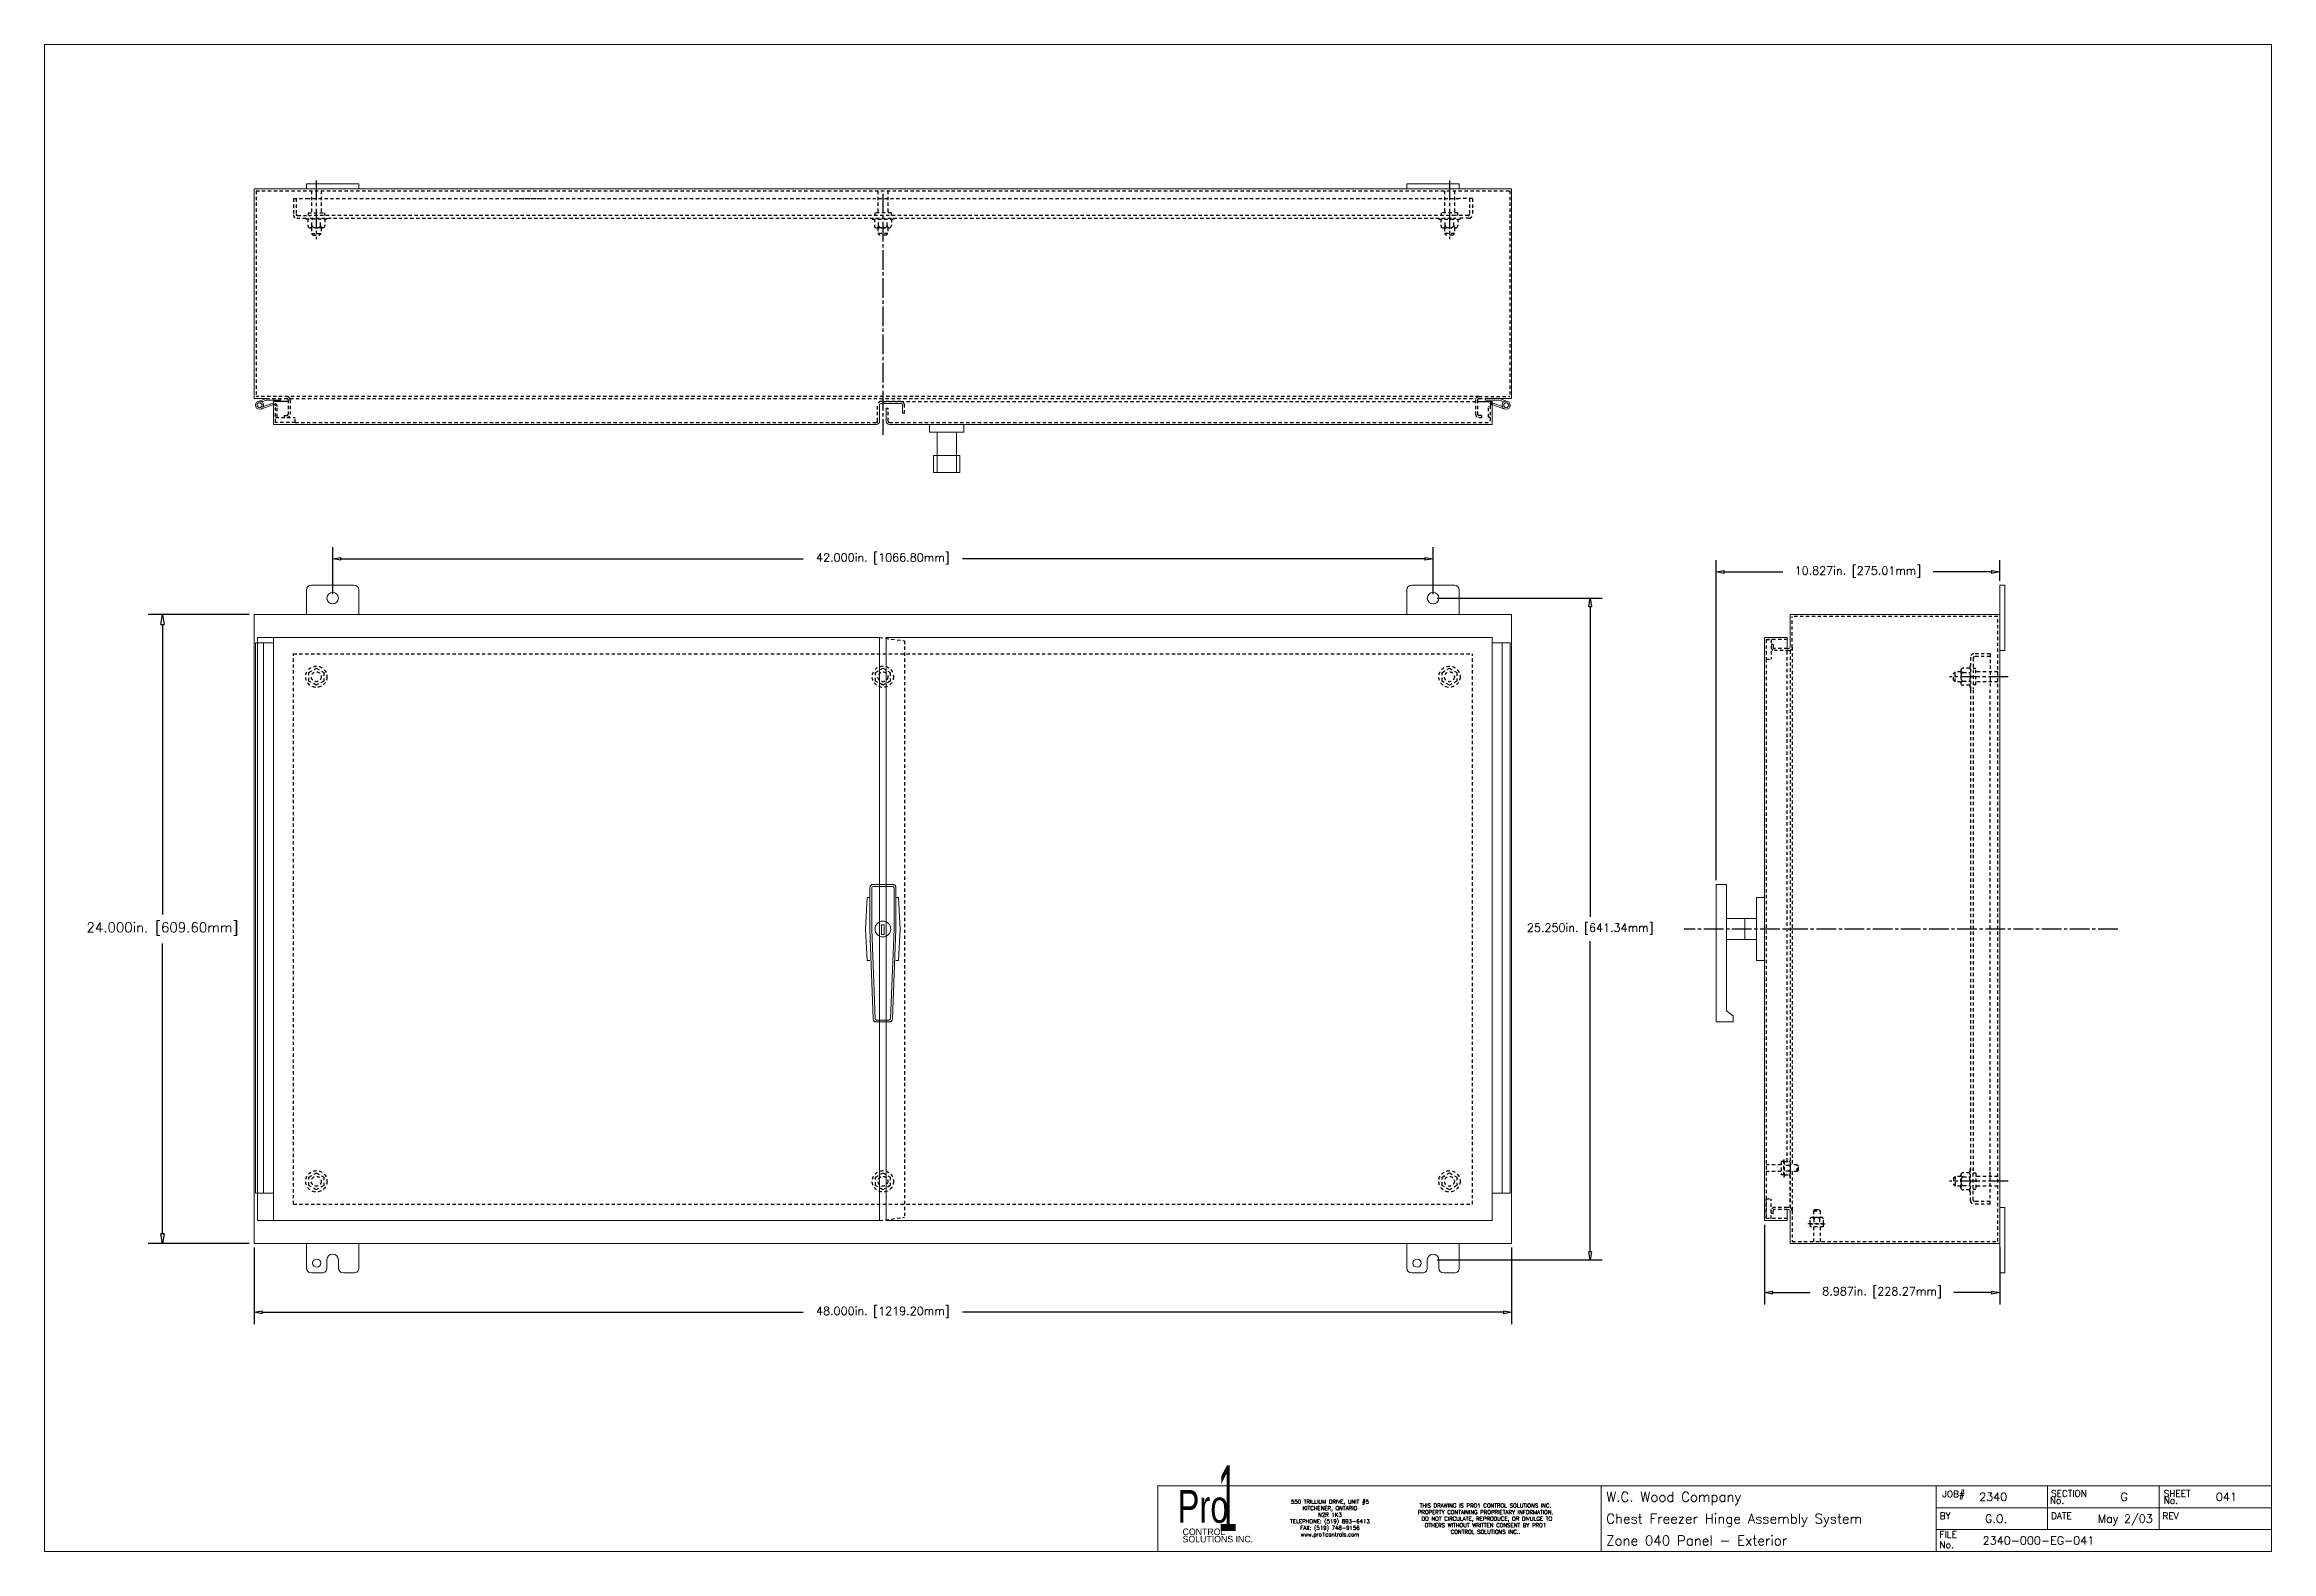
# Model space of a CAD drawing. Header units: inches. Extents: x 0 to 85, y 0 to 57.5.
import ezdxf
from ezdxf.enums import TextEntityAlignment as Align

# ---------------------------------------------------------------- set-up
doc = ezdxf.new("R2010")
doc.units = ezdxf.units.IN
doc.header["$MEASUREMENT"] = 0
for name, pattern in [('CADRA_CENTERLINE', [1, 0.75, -0.0625, 0.125, -0.0625]), ('CADRA_DASHED', [0.1875, 0.125, -0.0625]), ('CADRA_SOLID', [0])]:
    doc.linetypes.add(name, pattern=pattern)
doc.layers.get('0').update_dxf_attribs({"lineweight": 5})
doc.layers.get('Defpoints').update_dxf_attribs({"lineweight": 5})
for name, color, linetype in [('1', 1, 'Continuous'), ('19', 3, 'CADRA_SOLID'), ('2', 2, 'CADRA_SOLID'), ('50', 48, 'CADRA_SOLID')]:
    doc.layers.add(name, color=color, linetype=linetype)
for name, color, linetype, lineweight in [('BOARDER', 5, 'Continuous', 5), ('MISC', 2, 'Continuous', 5), ('PITEM', 20, 'Continuous', 5), ('PSYMS', 7, 'Continuous', 5), ('Title_Block_Info', 2, 'Continuous', 5)]:
    doc.layers.add(name, color=color, linetype=linetype, lineweight=lineweight)
doc.styles.add('SIVAN', font='sivan.TTF', dxfattribs={"height": 1})
doc.styles.add('STACCO', font='STAC222N.TTF', dxfattribs={"height": 1})
doc.styles.get("Standard").update_dxf_attribs({"font": 'romans.shx'})
doc.styles.add('WD', font='romans.shx')
doc.dimstyles.get("Standard").update_dxf_attribs({"dimtxt": 0.18, "dimasz": 0.18, "dimexe": 0.18, "dimexo": 0.0625, "dimgap": 0.09, "dimtad": 0, "dimtih": 1, "dimtoh": 1, "dimdec": 4, "dimzin": 0, "dimdsep": 46, "dimtxsty": 'Standard', "dimcen": 0.09, "dimadec": 0, "dimazin": 0, "dimtfac": 1, "dimtdec": 4, "dimtofl": 0, "dimtmove": 0, "dimatfit": 3, "dimfxl": 0, "dimtolj": 1, "dimtzin": 0, "dimarcsym": 0})

# ---------------------------------------------------------------- blocks, each defined once
blk = doc.blocks.new('TB_L')
at = {"color": 5, "linetype": 'Continuous'}
for p, q in [((34, 23), (0, 23)), ((0, 23), (0, 0)), ((34, 0), (34, 23)), ((17, 1), (17, 0)), ((32.283, 1), (32.283, 0.667)), ((0, 0), (34, 0))]:
    blk.add_line(p, q, dxfattribs=at)
at = {"color": 5}
blk.add_line((23.764, 0), (23.764, 1), dxfattribs=at)
at = {"layer": 'BOARDER', "linetype": 'Continuous'}
for p, q in [((0, 1), (0, 0)), ((17, 1), (34, 1)), ((28.882, 1), (28.882, 0.667)), ((28.882, 1), (28.882, 0)), ((28.882, 1), (28.882, 0)), ((28.882, 1), (28.882, 0)), ((30.583, 1), (30.583, 0.667)), ((28.882, 0.667), (34, 0.667)), ((30.583, 0.667), (30.583, 0.333)), ((32.283, 0.667), (32.283, 0.333)), ((28.882, 0.333), (34, 0.333))]:
    blk.add_line(p, q, dxfattribs=at)
at = {"color": 5, "char_height": 0.06, "attachment_point": 5, "style": 'WD'}
for s, insert, width in [('550 TRILLIUM DRIVE, UNIT #5\\PKITCHENER, ONTARIO\\PN2R 1K3\\PTELEPHONE: (519) 893-6413\\PFAX: (519) 748-9156\\Pwww.pro1controls.com', (19.625, 0.5), 1.804), ('THIS DRAWING IS PRO1 CONTROL SOLUTIONS INC. PROPERTY CONTAINING PROPRIETARY INFORMATION.  DO NOT CIRCULATE, REPRODUCE, OR DIVULGE TO OTHERS WITHOUT WRITTEN CONSENT BY PRO1 CONTROL SOLUTIONS INC..', (22, 0.5), 2.264)]:
    blk.add_mtext(s, dxfattribs=dict(at, insert=insert, width=width))
at = {"color": 2, "linetype": 'Continuous', "style": 'WD', "flags": 1}
for tag, p in [('REV1_NO', (18.734, 3.29)), ('REV2_NO', (18.734, 3.04)), ('REV1_BY', (24.303, 3.29)), ('REV2_BY', (24.303, 3.04)), ('REV1_DATE', (26.562, 3.29)), ('REV2_DATE', (26.562, 3.04)), ('REV3_NO', (18.734, 2.79)), ('REV3_BY', (24.303, 2.79)), ('REV3_DATE', (26.562, 2.79)), ('REV4_NO', (18.734, 2.54)), ('REV4_BY', (24.303, 2.54)), ('REV4_DATE', (26.562, 2.54)), ('REV5_NO', (18.734, 2.29)), ('REV6_NO', (18.734, 2.04)), ('REV5_BY', (24.303, 2.29)), ('REV6_BY', (24.303, 2.04)), ('REV5_DATE', (26.562, 2.29)), ('REV6_DATE', (26.562, 2.04)), ('REV7_NO', (18.734, 1.79)), ('REV7_BY', (24.303, 1.79)), ('REV7_DATE', (26.562, 1.79)), ('REV8_NO', (18.734, 1.54)), ('REV9_NO', (18.734, 1.29)), ('REV8_BY', (24.303, 1.54)), ('REV9_BY', (24.303, 1.29)), ('REV8_DATE', (26.562, 1.54)), ('REV9_DATE', (26.562, 1.29))]:
    blk.add_attdef(tag, text='', height=0.15, dxfattribs=at).set_placement(p, align=Align.MIDDLE_CENTER)
for tag, p in [('REV1_CHANGE', (19.292, 3.29)), ('REV2_CHANGE', (19.292, 3.04)), ('REV3_CHANGE', (19.292, 2.79)), ('REV4_CHANGE', (19.292, 2.54)), ('REV5_CHANGE', (19.292, 2.29)), ('REV6_CHANGE', (19.292, 2.04)), ('REV7_CHANGE', (19.292, 1.79)), ('REV8_CHANGE', (19.292, 1.54)), ('REV9_CHANGE', (19.292, 1.29))]:
    blk.add_attdef(tag, text='', height=0.15, dxfattribs=at).set_placement(p, align=Align.MIDDLE_LEFT)
at = {"layer": 'BOARDER', "lineweight": 0}
for s, height, style, width, p in [('1', 1, 'SIVAN', 0.4, (18.063, 0.812)), ('Pro', 0.5, 'STACCO', 0.75, (17.688, 0.688))]:
    blk.add_text(s, height=height, dxfattribs=dict(at, style=style, width=width)).set_placement(p, align=Align.MIDDLE_CENTER)
at = {"layer": 'BOARDER', "linetype": 'Continuous', "style": 'WD'}
for s, p in [('JOB#', (28.976, 0.827)), ('No.', (30.617, 0.729)), ('SECTION', (30.633, 0.835)), ('SHEET', (32.354, 0.834)), ('No.', (32.354, 0.729)), ('BY', (28.933, 0.493)), ('DATE', (30.634, 0.493)), ('REV', (32.334, 0.493)), ('FILE', (28.932, 0.21)), ('No.', (28.932, 0.052))]:
    blk.add_text(s, height=0.1, dxfattribs=at).set_placement(p)
at = {"layer": 'BOARDER', "lineweight": 0, "style": 'STACCO'}
for s, p in [('CONTROL', (17.375, 0.3)), ('SOLUTIONS INC.', (17.375, 0.188))]:
    blk.add_text(s, height=0.1, dxfattribs=at).set_placement(p, align=Align.MIDDLE_LEFT)
at = {"layer": 'Title_Block_Info', "ltscale": 0.1}
for tag, p in [('CUSTOMER', (23.842, 0.833)), ('JOB DESCRIPTION LINE', (23.842, 0.5)), ('DRAWING DESCRIPTION', (23.842, 0.167))]:
    blk.add_attdef(tag, text='', height=0.15, dxfattribs=at).set_placement(p, align=Align.MIDDLE_LEFT)
at = {"layer": 'Title_Block_Info', "ltscale": 0.1, "style": 'WD'}
for tag, p in [('JOB #', (29.752, 0.833)), ('SEC. NO.', (31.75, 0.833)), ('SHT. NO.', (33.313, 0.833)), ('NAME', (29.795, 0.5)), ('REV', (33.194, 0.5))]:
    blk.add_attdef(tag, text='', height=0.125, dxfattribs=at).set_placement(p, align=Align.MIDDLE_CENTER)
blk.add_attdef('DATE', text='', height=0.125, dxfattribs=at).set_placement((32.188, 0.5), align=Align.MIDDLE_RIGHT)
blk.add_attdef('FILE NUMBER', text='', height=0.125, dxfattribs=at).set_placement((29.591, 0.167), align=Align.MIDDLE_LEFT)
blk = doc.blocks.new('_ClosedBlank')
at = {"color": 0, "linetype": 'ByBlock', "lineweight": -2}
for p, q in [((-1, 0.17), (0, 0)), ((-1, 0.17), (-1, -0.17)), ((0, 0), (-1, -0.17))]:
    blk.add_line(p, q, dxfattribs=at)
blk = doc.blocks.new('*D14')
at = {"layer": 'Defpoints', "color": 0}
for p in [(52.999, 37.875), (10.999, 36.375), (52.999, 36.375)]:
    blk.add_point(p, dxfattribs=at)
at = {"layer": 'PITEM', "color": 0, "lineweight": -2}
for p, q in [((10.999, 36.531), (10.999, 38.325)), ((52.999, 36.531), (52.999, 38.325)), ((11.311, 37.875), (28.961, 37.875)), ((52.686, 37.875), (35.036, 37.875))]:
    blk.add_line(p, q, dxfattribs=at)
at = {"layer": 'PITEM', "color": 0, "lineweight": -2, "xscale": 0.3125, "yscale": 0.3125, "zscale": 0.3125, "rotation": 180}
blk.add_blockref('_ClosedBlank', (10.999, 37.875), dxfattribs=at)
at = {"layer": 'PITEM', "color": 0, "lineweight": -2, "xscale": 0.3125, "yscale": 0.3125, "zscale": 0.3125}
blk.add_blockref('_ClosedBlank', (52.999, 37.875), dxfattribs=at)
at = {"layer": 'PITEM', "color": 0, "insert": (31.999, 37.875), "char_height": 0.3125, "attachment_point": 5}
blk.add_mtext('\\A1;42.000in. [1066.80mm]', dxfattribs=at)
blk = doc.blocks.new('*D15')
at = {"layer": 'Defpoints', "color": 0}
for p in [(7.999, 11.75), (55.999, 11.75), (7.999, 9.125)]:
    blk.add_point(p, dxfattribs=at)
at = {"layer": 'PITEM', "color": 0, "lineweight": -2}
for p, q in [((7.999, 11.59375), (7.999, 8.675)), ((55.999, 11.59375), (55.999, 8.675)), ((8.3115, 9.125), (28.9615, 9.125)), ((55.6865, 9.125), (35.0365, 9.125))]:
    blk.add_line(p, q, dxfattribs=at)
at = {"layer": 'PITEM', "color": 0, "lineweight": -2, "xscale": 0.3125, "yscale": 0.3125, "zscale": 0.3125, "rotation": 180}
blk.add_blockref('_ClosedBlank', (7.999, 9.125), dxfattribs=at)
at = {"layer": 'PITEM', "color": 0, "lineweight": -2, "xscale": 0.3125, "yscale": 0.3125, "zscale": 0.3125}
blk.add_blockref('_ClosedBlank', (55.999, 9.125), dxfattribs=at)
at = {"layer": 'PITEM', "color": 0, "insert": (31.999, 9.125), "char_height": 0.3125, "attachment_point": 5}
blk.add_mtext('\\A1;48.000in. [1219.20mm]', dxfattribs=at)
blk = doc.blocks.new('1422pw8')
for p, q in [((-2.375, 37.867), (45.625, 37.867)), ((-2.375, 37.867), (-2.375, 29.867)), ((1.625, 38.055), (-0.375, 38.055)), ((-0.375, 38.055), (-0.375, 37.867)), ((1.625, 38.055), (1.625, 37.867)), ((41.625, 38.055), (43.625, 38.055)), ((41.625, 38.055), (41.625, 37.867)), ((43.625, 38.055), (43.625, 37.867)), ((45.625, 37.867), (45.625, 29.867)), ((-1.907, 29.867), (-2.375, 29.867)), ((-2.217, 29.76), (-1.907, 29.867)), ((-2.08, 29.742), (-1.896, 29.805)), ((-1.896, 29.805), (-1.372, 29.805)), ((-1.63, 29.755), (-1.63, 29.005)), ((-1.372, 29.805), (-1.372, 29.867)), ((45.157, 29.867), (44.622, 29.867)), ((44.622, 29.805), (44.622, 29.867)), ((44.622, 29.867), (45.625, 29.867)), ((45.146, 29.805), (44.622, 29.805)), ((44.88, 29.755), (44.88, 28.88)), ((45.33, 29.742), (45.146, 29.805)), ((45.467, 29.76), (45.157, 29.867)), ((-2.116, 29.465), (-1.621, 29.636)), ((-2.019, 29.565), (-1.659, 29.688)), ((-1.63, 29.005), (-1.63, 28.88)), ((21.5, 29.005), (21.5, 29.63)), ((22.32, 29.68), (21.55, 29.68)), ((21.75, 29.005), (21.75, 29.505)), ((22.37, 29.305), (22.37, 29.63)), ((22.37, 29.305), (22.445, 29.305)), ((45.366, 29.465), (44.871, 29.636)), ((45.269, 29.565), (44.909, 29.688)), ((-1.63, 28.88), (21.375, 28.88)), ((21.875, 28.88), (44.88, 28.88)), ((23.405, 28.58), (23.405, 28.88)), ((23.405, 28.58), (24.72, 28.58)), ((23.691, 27.04), (23.691, 28.58)), ((24.433, 27.04), (24.433, 28.58)), ((24.72, 28.58), (24.72, 28.88)), ((23.562, 27.69), (24.562, 27.69)), ((23.562, 27.04), (23.562, 27.69)), ((24.562, 27.04), (24.562, 27.69)), ((23.562, 27.04), (24.562, 27.04)), ((-0.375, 22.562), (-0.375, 21.625)), ((1.437, 22.75), (-0.188, 22.75)), ((1.625, 21.625), (1.625, 22.562)), ((41.625, 21.625), (41.625, 22.562)), ((41.812, 22.75), (43.437, 22.75)), ((43.625, 22.562), (43.625, 21.625)), ((64.257, 22.75), (64.257, 20.25)), ((64.445, 22.75), (64.257, 22.75)), ((64.445, 20.25), (64.445, 22.75)), ((-2.375, -2.375), (-2.375, 21.625)), ((-2.375, 21.625), (45.625, 21.625)), ((45.625, -2.375), (45.625, 21.625)), ((56.257, 20.375), (56.257, 21.625)), ((64.257, 21.625), (56.257, 21.625)), ((64.257, 21.625), (64.257, -1)), ((-2.323, 20.547), (-2.323, -0.453)), ((-2.323, 20.547), (-1.63, 20.547)), ((-2.25, 20.75), (21.5, 20.75)), ((-2.25, 20.75), (-2.25, -1.5)), ((-2.011, 20.547), (-2.011, -0.453)), ((-1.63, 20.75), (21.5, 20.75)), ((-1.63, 20.75), (-1.63, -1.5)), ((21.5, 20.75), (21.5, -1.5)), ((21.75, 20.75), (44.88, 20.75)), ((21.75, 20.75), (21.75, -1.5)), ((44.88, 20.75), (44.88, -1.5)), ((45.572, 20.547), (44.88, 20.547)), ((45.261, 20.547), (45.261, -0.453)), ((45.572, 20.547), (45.572, -0.453)), ((56.145, 20.75), (55.27, 20.75)), ((55.27, -1.5), (55.27, 20.75)), ((56.145, 20.325), (56.145, 20.748)), ((56.207, 20.325), (56.145, 20.325)), ((64.445, 20.25), (64.257, 20.25)), ((21.125, 9.625), (21.125, 11.203)), ((21.2, 9.625), (21.2, 11.203)), ((21.25, 11.328), (22, 11.328)), ((21.25, 11.253), (22, 11.253)), ((22.05, 9.625), (22.05, 11.203)), ((22.125, 9.625), (22.125, 11.203)), ((53.43, 11.328), (53.43, 6.078)), ((53.43, 11.328), (53.83, 11.328)), ((53.83, 11.328), (53.83, 6.504)), ((20.967, 9.625), (21.029, 10.828)), ((21.029, 10.828), (21.125, 10.828)), ((22.125, 10.828), (22.221, 10.828)), ((22.282, 9.625), (22.221, 10.828)), ((54.97, 10.828), (54.97, 8.422)), ((54.97, 10.828), (55.27, 10.828)), ((20.967, 9.625), (21.029, 8.422)), ((21.125, 9.625), (21.254, 6.201)), ((21.2, 9.626), (21.329, 6.202)), ((21.575, 9.779), (21.675, 9.779)), ((21.575, 9.421), (21.575, 9.779)), ((21.575, 9.421), (21.675, 9.421)), ((21.675, 9.421), (21.675, 9.779)), ((22.05, 9.626), (21.921, 6.202)), ((22.125, 9.625), (21.996, 6.201)), ((22.282, 9.625), (22.221, 8.422)), ((54.97, 10.025), (53.83, 10.025)), ((54.52, 10.025), (54.52, 9.225)), ((54.97, 9.225), (53.83, 9.225)), ((21.125, 8.422), (21.029, 8.422)), ((22.221, 8.422), (22.125, 8.422)), ((54.97, 8.422), (55.27, 8.422)), ((21.379, 6.153), (21.871, 6.153)), ((21.379, 6.078), (21.871, 6.078)), ((53.43, 6.078), (54.08, 6.078)), ((54.079, 6.319), (53.83, 6.504)), ((54.08, 6.318), (54.08, 6.078)), ((-2.323, -0.453), (-1.63, -0.453)), ((45.572, -0.453), (44.88, -0.453)), ((-2.25, -1.5), (21.5, -1.5)), ((-1.63, -1.5), (21.5, -1.5)), ((21.75, -1.5), (44.88, -1.5)), ((56.145, -1.5), (55.27, -1.5)), ((56.145, -1.075), (56.207, -1.075)), ((56.145, -1.5), (56.145, -1.075)), ((56.257, -2.375), (56.257, -1.125)), ((64.445, -1), (64.257, -1)), ((64.257, -3.5), (64.257, -1)), ((64.445, -1), (64.445, -3.5)), ((-2.375, -2.375), (45.625, -2.375)), ((-0.375, -3.312), (-0.375, -2.375)), ((1.625, -2.375), (1.625, -3.312)), ((41.625, -2.375), (41.625, -3.312)), ((43.625, -3.312), (43.625, -2.375)), ((64.257, -2.375), (56.257, -2.375)), ((0.406, -3), (0.406, -3.312)), ((0.844, -3), (0.844, -3.312)), ((42.406, -3), (42.406, -3.312)), ((42.844, -3), (42.844, -3.312)), ((0.218, -3.5), (-0.188, -3.5)), ((1.031, -3.5), (1.437, -3.5)), ((41.812, -3.5), (42.218, -3.5)), ((43.031, -3.5), (43.437, -3.5)), ((64.445, -3.5), (64.257, -3.5))]:
    blk.add_line(p, q)
for centre, radius in [((-2.167, 29.613), 0.156), ((45.417, 29.613), 0.156), ((-2.167, 29.613), 0.0938), ((45.417, 29.613), 0.0938), ((0.625, 22.25), 0.219), ((42.625, 22.25), 0.219), ((21.625, 9.625), 0.3), ((0.016, -3.125), 0.156), ((42.015, -3.125), 0.156)]:
    blk.add_circle(centre, radius)
for centre, radius, start, end in [((21.375, 29.005), 0.125, 269.9997, 359.99968), ((21.55, 29.63), 0.05, 90, 179.99955), ((21.875, 29.005), 0.125, 179.99999, 270), ((22.32, 29.63), 0.05, 359.99955, 89.99999), ((-0.188, 22.562), 0.188, 90, 180), ((1.437, 22.562), 0.188, 0, 90), ((41.812, 22.562), 0.188, 90, 179.99991), ((43.437, 22.562), 0.188, 0, 90), ((56.207, 20.375), 0.05, 270, 359.99998), ((21.25, 11.203), 0.125, 90, 180), ((21.25, 11.203), 0.05, 90, 180), ((22, 11.203), 0.125, 0, 90), ((22, 11.203), 0.05, 0, 90), ((21.379, 6.203), 0.125, 180.99119, 270), ((21.379, 6.203), 0.05, 180.99119, 270), ((21.871, 6.203), 0.05, 270, 359.00999), ((21.871, 6.203), 0.125, 270, 359.00999), ((56.207, -1.125), 0.05, 0.00003, 90.00002), ((-0.188, -3.312), 0.188, 180, 270), ((0.218, -3.312), 0.188, 270, 0.00001), ((0.625, -3), 0.219, 0, 180), ((1.031, -3.312), 0.188, 180, 270), ((1.437, -3.312), 0.188, 270, 0.00001), ((41.812, -3.312), 0.188, 180, 270), ((42.218, -3.312), 0.188, 270, 0.00001), ((42.625, -3), 0.219, 0, 180), ((43.031, -3.312), 0.188, 180, 270), ((43.437, -3.312), 0.188, 270, 0.00001)]:
    blk.add_arc(centre, radius, start, end)
at = {"layer": '1', "linetype": 'CADRA_DASHED'}
for p, q in [((-2.3, 37.792), (45.55, 37.792)), ((-2.3, 37.792), (-2.3, 29.942)), ((-0.875, 37.5), (-0.875, 36.875)), ((-0.875, 37.5), (-0.375, 37.5)), ((-0.77, 37.5), (-0.77, 36.905)), ((-0.364, 37.498), (43.624, 37.498)), ((-0.188, 37.792), (-0.188, 36.955)), ((0.187, 37.792), (0.187, 36.955)), ((7.575, 37.498), (8.675, 37.498)), ((21.437, 37.792), (21.437, 36.955)), ((21.812, 37.792), (21.812, 36.955)), ((43.062, 37.792), (43.062, 36.955)), ((43.437, 37.792), (43.437, 36.955)), ((44.124, 37.5), (43.624, 37.5)), ((44.019, 37.5), (44.019, 36.905)), ((44.124, 37.5), (44.124, 36.875)), ((45.55, 37.792), (45.55, 29.942)), ((-0.75, 36.75), (-0.325, 36.75)), ((-0.72, 36.855), (-0.22, 36.855)), ((0.405, 36.718), (-0.407, 36.718)), ((-0.406, 36.75), (-0.406, 36.718)), ((-0.325, 36.718), (-0.325, 36.465)), ((-0.313, 36.955), (0.312, 36.955)), ((-0.313, 36.955), (-0.313, 36.855)), ((-0.239, 36.748), (43.499, 36.748)), ((43.469, 36.853), (-0.209, 36.853)), ((-0.166, 36.465), (-0.165, 36.718)), ((0.165, 36.465), (0.165, 36.718)), ((0.312, 36.955), (0.312, 36.855)), ((0.325, 36.718), (0.325, 36.465)), ((0.406, 36.75), (0.406, 36.718)), ((21.219, 36.75), (21.219, 36.718)), ((21.22, 36.718), (22.032, 36.718)), ((21.3, 36.718), (21.3, 36.465)), ((21.312, 36.955), (21.312, 36.855)), ((21.937, 36.955), (21.312, 36.955)), ((21.46, 36.465), (21.46, 36.718)), ((21.79, 36.465), (21.79, 36.718)), ((21.937, 36.955), (21.937, 36.855)), ((21.95, 36.718), (21.95, 36.465)), ((22.031, 36.75), (22.031, 36.718)), ((42.844, 36.75), (42.844, 36.718)), ((42.845, 36.718), (43.656, 36.718)), ((42.925, 36.718), (42.925, 36.465)), ((43.562, 36.955), (42.937, 36.955)), ((42.937, 36.955), (42.937, 36.855)), ((43.084, 36.465), (43.084, 36.718)), ((43.415, 36.465), (43.415, 36.718)), ((43.969, 36.855), (43.469, 36.855)), ((43.562, 36.955), (43.562, 36.855)), ((43.999, 36.75), (43.575, 36.75)), ((43.575, 36.718), (43.575, 36.465)), ((43.656, 36.75), (43.656, 36.718)), ((0.252, 36.381), (-0.253, 36.381)), ((-0.188, 36.381), (-0.188, 36.167)), ((-0.125, 36.105), (-0.188, 36.167)), ((-0.188, 36.167), (0.188, 36.167)), ((-0.125, 36.105), (0.125, 36.105)), ((0.125, 36.105), (0.188, 36.167)), ((0.187, 36.381), (0.187, 36.167)), ((21.372, 36.381), (21.877, 36.381)), ((21.437, 36.381), (21.437, 36.167)), ((21.813, 36.167), (21.437, 36.167)), ((21.5, 36.105), (21.437, 36.167)), ((21.75, 36.105), (21.5, 36.105)), ((21.75, 36.105), (21.813, 36.167)), ((21.812, 36.381), (21.812, 36.167)), ((42.997, 36.381), (43.502, 36.381)), ((43.125, 36.105), (43.061, 36.167)), ((43.438, 36.167), (43.061, 36.167)), ((43.062, 36.381), (43.062, 36.167)), ((43.375, 36.105), (43.125, 36.105)), ((43.375, 36.105), (43.438, 36.167)), ((43.437, 36.381), (43.437, 36.167)), ((44.375, 29.942), (-2.3, 29.942)), ((-1.907, 29.867), (-1.125, 29.867)), ((-1.075, 29.817), (-1.075, 29.267)), ((-1, 29.867), (44.25, 29.867)), ((-1, 29.817), (-1, 29.267)), ((22.32, 29.755), (21.55, 29.755)), ((21.625, 29.755), (44.25, 29.755)), ((44.25, 29.817), (44.25, 29.267)), ((44.325, 29.817), (44.325, 29.267)), ((44.375, 29.942), (45.55, 29.942)), ((44.375, 29.867), (44.622, 29.867)), ((-1.555, 28.955), (-1.555, 29.589)), ((-1.555, 29.142), (-0.805, 29.142)), ((-0.805, 28.955), (-1.555, 28.955)), ((-1.493, 29.159), (-1.493, 29.57)), ((-1.23, 29.217), (-1.125, 29.217)), ((-1.23, 29.217), (-1.23, 29.142)), ((-0.805, 28.955), (-0.805, 29.142)), ((-0.805, 28.955), (21.375, 28.955)), ((21.425, 29.005), (21.425, 29.63)), ((21.75, 29.505), (21.825, 29.505)), ((21.825, 29.005), (21.825, 29.505)), ((21.875, 28.955), (44.805, 28.955)), ((22.445, 29.305), (22.445, 29.63)), ((44.48, 29.217), (44.375, 29.217)), ((44.375, 29.142), (44.48, 29.142)), ((44.48, 29.217), (44.48, 29.142)), ((44.743, 29.159), (44.743, 29.57)), ((44.743, 29.159), (44.805, 29.159)), ((44.805, 29.589), (44.805, 28.955)), ((56.332, 20.375), (56.332, 21.55)), ((64.182, 21.55), (56.332, 21.55)), ((64.182, -2.3), (64.182, 21.55)), ((21.5, 20.75), (22.445, 20.625)), ((22.445, 20.625), (22.445, -1.375)), ((55.345, 20.675), (55.345, 19.925)), ((55.345, 20.675), (55.532, 20.675)), ((56.145, 20.675), (55.395, 20.675)), ((55.532, 20.675), (55.532, 19.925)), ((55.607, 20.48), (55.532, 20.48)), ((55.607, 20.48), (55.607, 20.375)), ((-0.281, 19.413), (0, 19.575)), ((0, 19.575), (0.281, 19.413)), ((21.344, 19.413), (21.625, 19.575)), ((21.625, 19.575), (21.906, 19.413)), ((42.969, 19.413), (43.25, 19.575)), ((43.25, 19.575), (43.531, 19.413)), ((55.345, 19.925), (55.532, 19.925)), ((55.345, 19.925), (55.345, -1.425)), ((56.145, 20.325), (55.657, 20.325)), ((56.207, 20.25), (55.657, 20.25)), ((56.145, 0.752), (56.145, 20.25)), ((56.257, 20.25), (56.257, -1)), ((56.332, 20.375), (56.332, 0.625)), ((63.108, 19.576), (62.855, 19.576)), ((63.14, 19.657), (63.108, 19.657)), ((63.108, 19.656), (63.108, 18.844)), ((63.14, 20), (63.14, 18.721)), ((63.245, 19.97), (63.245, 18.79)), ((63.345, 19.563), (63.245, 19.563)), ((63.89, 20.125), (63.265, 20.125)), ((63.89, 20.02), (63.295, 20.02)), ((63.345, 18.938), (63.345, 19.563)), ((63.89, 20.125), (63.89, 18.89)), ((-0.281, 19.088), (-0.281, 19.413)), ((0, 18.926), (-0.281, 19.088)), ((0.281, 19.088), (0, 18.926)), ((0.281, 19.413), (0.281, 19.088)), ((21.344, 19.088), (21.344, 19.413)), ((21.625, 18.926), (21.344, 19.088)), ((21.906, 19.088), (21.625, 18.926)), ((21.906, 19.413), (21.906, 19.088)), ((42.969, 19.088), (42.969, 19.413)), ((43.25, 18.926), (42.969, 19.088)), ((43.531, 19.088), (43.25, 18.926)), ((43.531, 19.413), (43.531, 19.088)), ((62.495, 19.376), (62.557, 19.439)), ((62.495, 19.126), (62.495, 19.376)), ((62.495, 19.126), (62.557, 19.063)), ((62.557, 19.063), (62.557, 19.439)), ((62.771, 19.438), (62.557, 19.438)), ((62.771, 19.063), (62.557, 19.063)), ((62.771, 19.503), (62.771, 18.998)), ((62.855, 19.416), (63.108, 19.416)), ((62.855, 19.085), (63.108, 19.085)), ((63.108, 18.926), (62.855, 18.926)), ((63.14, 18.845), (63.108, 18.845)), ((63.14, 18.751), (63.14, 0.406)), ((63.345, 18.938), (63.245, 18.938)), ((63.245, 18.751), (63.245, 0.312)), ((64.182, 19.438), (63.345, 19.438)), ((64.182, 19.063), (63.345, 19.063)), ((63.89, 0.187), (63.89, 18.751)), ((-0.281, 0.162), (0, 0.325)), ((-0.281, -0.162), (-0.281, 0.162)), ((0, 0.325), (0.281, 0.162)), ((0.281, 0.162), (0.281, -0.162)), ((21.344, 0.162), (21.625, 0.324)), ((21.344, -0.163), (21.344, 0.162)), ((21.625, 0.324), (21.906, 0.162)), ((21.906, 0.162), (21.906, -0.163)), ((42.969, 0.162), (43.25, 0.325)), ((42.969, -0.162), (42.969, 0.162)), ((43.25, 0.325), (43.531, 0.162)), ((43.531, 0.162), (43.531, -0.162)), ((55.907, 0.625), (55.345, 0.625)), ((55.907, 0.375), (55.345, 0.375)), ((56.007, 0.75), (55.907, 0.75)), ((55.907, 0.75), (55.907, 0.25)), ((56.007, 0.25), (55.907, 0.25)), ((56.007, 0.813), (56.039, 0.813)), ((56.007, 0.813), (56.007, 0.188)), ((56.007, 0.188), (56.039, 0.188)), ((56.039, 0.188), (56.039, 0.813)), ((56.039, 0.753), (56.209, 0.753)), ((56.209, 0.608), (56.039, 0.608)), ((56.209, 0.392), (56.039, 0.392)), ((56.039, 0.248), (56.209, 0.248)), ((56.257, -1.01), (56.257, 0.282)), ((56.265, 0.321), (56.265, 0.68)), ((56.52, 0.625), (56.265, 0.625)), ((56.52, 0.375), (56.265, 0.375)), ((56.332, 0.375), (56.332, -1.125)), ((56.52, 0.375), (56.52, 0.625)), ((56.57, 0.575), (56.52, 0.625)), ((56.57, 0.425), (56.52, 0.375)), ((56.57, 0.425), (56.57, 0.575)), ((62.495, 0.125), (62.557, 0.188)), ((62.495, 0.125), (62.495, -0.125)), ((62.771, 0.187), (62.557, 0.187)), ((62.557, 0.188), (62.557, -0.188)), ((62.771, -0.252), (62.771, 0.252)), ((63.108, 0.325), (62.855, 0.325)), ((62.855, 0.165), (63.108, 0.165)), ((63.108, -0.405), (63.108, 0.407)), ((63.14, 0.406), (63.108, 0.406)), ((63.14, -0.75), (63.14, 0.53)), ((63.245, -0.72), (63.245, 0.46)), ((63.345, 0.312), (63.245, 0.312)), ((63.345, 0.312), (63.345, -0.312)), ((64.182, 0.187), (63.345, 0.187)), ((63.89, -0.875), (63.89, 0.361)), ((0, -0.325), (-0.281, -0.162)), ((0.281, -0.162), (0, -0.325)), ((21.625, -0.325), (21.344, -0.163)), ((21.906, -0.163), (21.625, -0.325)), ((43.25, -0.325), (42.969, -0.162)), ((43.531, -0.162), (43.25, -0.325)), ((55.345, -0.675), (55.532, -0.675)), ((55.345, -1.425), (55.345, -0.675)), ((55.532, -1.425), (55.532, -0.675)), ((62.495, -0.125), (62.557, -0.188)), ((62.771, -0.188), (62.557, -0.188)), ((62.855, -0.165), (63.108, -0.165)), ((63.108, -0.325), (62.855, -0.325)), ((63.14, -0.406), (63.108, -0.406)), ((63.345, -0.312), (63.245, -0.312)), ((63.89, -0.77), (63.295, -0.77)), ((64.182, -0.188), (63.345, -0.188)), ((21.5, -1.5), (22.445, -1.375)), ((56.145, -1.425), (55.345, -1.425)), ((55.607, -1.23), (55.532, -1.23)), ((55.607, -1.23), (55.607, -1.125)), ((56.145, -1), (55.657, -1)), ((56.145, -1.075), (55.657, -1.075)), ((56.207, -1), (56.145, -1)), ((56.332, -1.125), (56.332, -2.3)), ((56.957, -1.605), (57.582, -1.605)), ((56.957, -1.637), (56.957, -1.605)), ((57.582, -1.637), (56.957, -1.637)), ((57.017, -1.605), (57.017, -1.436)), ((57.02, -1.637), (57.02, -1.737)), ((57.091, -1.379), (57.45, -1.379)), ((57.195, -1.075), (57.145, -1.125)), ((57.145, -1.125), (57.395, -1.125)), ((57.145, -1.125), (57.145, -1.379)), ((57.162, -1.436), (57.162, -1.605)), ((57.195, -1.075), (57.345, -1.075)), ((57.345, -1.075), (57.395, -1.125)), ((57.378, -1.436), (57.378, -1.605)), ((57.395, -1.125), (57.395, -1.379)), ((57.52, -1.637), (57.52, -1.737)), ((57.522, -1.605), (57.522, -1.436)), ((57.582, -1.637), (57.582, -1.605)), ((63.89, -0.875), (63.265, -0.875)), ((56.332, -2.3), (64.182, -2.3)), ((57.52, -1.737), (57.02, -1.737)), ((57.145, -1.737), (57.145, -2.3)), ((57.395, -1.737), (57.395, -2.3))]:
    blk.add_line(p, q, dxfattribs=at)
for points in [[(-0.325, 36.465), (-0.322, 36.443), (-0.314, 36.423), (-0.302, 36.406), (-0.285, 36.392), (-0.266, 36.384), (-0.245, 36.381), (-0.225, 36.384), (-0.205, 36.392), (-0.189, 36.406), (-0.176, 36.423), (-0.168, 36.443), (-0.166, 36.465)], [(-0.166, 36.465), (-0.164, 36.453), (-0.158, 36.44), (-0.149, 36.429), (-0.137, 36.418), (-0.121, 36.408), (-0.103, 36.399), (-0.083, 36.392), (-0.061, 36.387), (-0.037, 36.383), (-0.012, 36.381), (0.012, 36.381), (0.037, 36.383), (0.06, 36.387), (0.083, 36.392), (0.103, 36.399), (0.121, 36.408), (0.137, 36.418), (0.149, 36.429), (0.158, 36.44), (0.163, 36.453), (0.165, 36.465)], [(0.165, 36.465), (0.168, 36.443), (0.176, 36.423), (0.189, 36.406), (0.205, 36.392), (0.224, 36.384), (0.245, 36.381), (0.266, 36.384), (0.285, 36.392), (0.301, 36.405), (0.314, 36.423), (0.322, 36.443), (0.325, 36.465)], [(21.3, 36.465), (21.303, 36.443), (21.311, 36.423), (21.324, 36.405), (21.34, 36.392), (21.359, 36.384), (21.38, 36.381), (21.401, 36.384), (21.42, 36.392), (21.436, 36.406), (21.449, 36.423), (21.457, 36.443), (21.46, 36.465)], [(21.46, 36.465), (21.461, 36.453), (21.467, 36.44), (21.476, 36.429), (21.488, 36.418), (21.504, 36.408), (21.522, 36.399), (21.542, 36.392), (21.565, 36.387), (21.588, 36.383), (21.613, 36.381), (21.637, 36.381), (21.662, 36.383), (21.685, 36.387), (21.708, 36.392), (21.728, 36.399), (21.746, 36.408), (21.762, 36.418), (21.774, 36.429), (21.783, 36.44), (21.789, 36.453), (21.79, 36.465)], [(21.79, 36.465), (21.793, 36.443), (21.801, 36.423), (21.814, 36.406), (21.83, 36.392), (21.85, 36.384), (21.87, 36.381), (21.891, 36.384), (21.91, 36.392), (21.927, 36.406), (21.939, 36.423), (21.947, 36.443), (21.95, 36.465)], [(42.925, 36.465), (42.928, 36.443), (42.936, 36.423), (42.948, 36.405), (42.965, 36.392), (42.984, 36.384), (43.005, 36.381), (43.025, 36.384), (43.045, 36.392), (43.061, 36.406), (43.074, 36.423), (43.082, 36.443), (43.084, 36.465)], [(43.084, 36.465), (43.086, 36.453), (43.092, 36.44), (43.101, 36.429), (43.113, 36.418), (43.129, 36.408), (43.147, 36.399), (43.167, 36.392), (43.189, 36.387), (43.213, 36.383), (43.237, 36.381), (43.262, 36.381), (43.287, 36.383), (43.31, 36.387), (43.333, 36.392), (43.353, 36.399), (43.371, 36.408), (43.387, 36.418), (43.399, 36.429), (43.408, 36.44), (43.413, 36.453), (43.415, 36.465)], [(43.415, 36.465), (43.418, 36.443), (43.426, 36.423), (43.439, 36.406), (43.455, 36.392), (43.474, 36.384), (43.495, 36.381), (43.516, 36.384), (43.535, 36.392), (43.551, 36.406), (43.564, 36.423), (43.572, 36.443), (43.575, 36.465)], [(62.855, 19.576), (62.833, 19.573), (62.813, 19.565), (62.795, 19.552), (62.782, 19.536), (62.774, 19.516), (62.771, 19.496), (62.774, 19.475), (62.782, 19.456), (62.796, 19.439), (62.813, 19.427), (62.833, 19.419), (62.855, 19.416)], [(62.855, 19.416), (62.843, 19.414), (62.83, 19.409), (62.819, 19.4), (62.808, 19.387), (62.798, 19.372), (62.789, 19.354), (62.782, 19.333), (62.777, 19.311), (62.773, 19.287), (62.771, 19.263), (62.771, 19.238), (62.773, 19.214), (62.777, 19.19), (62.782, 19.168), (62.789, 19.148), (62.798, 19.129), (62.808, 19.114), (62.819, 19.102), (62.83, 19.093), (62.843, 19.087), (62.855, 19.085)], [(62.855, 19.085), (62.833, 19.083), (62.813, 19.075), (62.796, 19.062), (62.782, 19.045), (62.774, 19.026), (62.771, 19.005), (62.774, 18.985), (62.782, 18.966), (62.796, 18.949), (62.813, 18.936), (62.833, 18.928), (62.855, 18.926)], [(56.209, 0.608), (56.223, 0.611), (56.237, 0.618), (56.249, 0.629), (56.258, 0.644), (56.263, 0.662), (56.265, 0.68), (56.264, 0.699), (56.258, 0.716), (56.249, 0.731), (56.237, 0.743), (56.224, 0.75), (56.209, 0.753)], [(56.209, 0.392), (56.219, 0.393), (56.228, 0.398), (56.237, 0.406), (56.245, 0.417), (56.252, 0.43), (56.258, 0.446), (56.262, 0.463), (56.264, 0.481), (56.265, 0.5), (56.264, 0.519), (56.262, 0.537), (56.258, 0.554), (56.252, 0.57), (56.245, 0.583), (56.237, 0.594), (56.228, 0.602), (56.219, 0.607), (56.209, 0.608)], [(56.209, 0.248), (56.223, 0.25), (56.237, 0.257), (56.249, 0.269), (56.258, 0.284), (56.263, 0.301), (56.265, 0.32), (56.263, 0.338), (56.258, 0.356), (56.249, 0.371), (56.237, 0.382), (56.223, 0.389), (56.209, 0.392)], [(62.855, 0.325), (62.833, 0.322), (62.813, 0.314), (62.796, 0.302), (62.782, 0.285), (62.774, 0.266), (62.771, 0.245), (62.774, 0.225), (62.782, 0.205), (62.796, 0.189), (62.813, 0.176), (62.833, 0.168), (62.855, 0.165)], [(62.855, 0.165), (62.843, 0.164), (62.83, 0.158), (62.819, 0.149), (62.808, 0.137), (62.798, 0.121), (62.789, 0.103), (62.782, 0.083), (62.777, 0.06), (62.773, 0.037), (62.771, 0.012), (62.771, -0.012), (62.773, -0.037), (62.777, -0.06), (62.782, -0.083), (62.789, -0.103), (62.798, -0.121), (62.808, -0.137), (62.819, -0.149), (62.83, -0.158), (62.843, -0.164), (62.855, -0.165)], [(62.855, -0.165), (62.833, -0.168), (62.813, -0.176), (62.796, -0.189), (62.782, -0.205), (62.774, -0.224), (62.771, -0.245), (62.774, -0.266), (62.782, -0.285), (62.795, -0.301), (62.813, -0.314), (62.833, -0.322), (62.855, -0.325)], [(57.162, -1.436), (57.159, -1.421), (57.152, -1.408), (57.141, -1.396), (57.126, -1.387), (57.108, -1.381), (57.09, -1.379), (57.071, -1.381), (57.054, -1.387), (57.039, -1.396), (57.027, -1.407), (57.02, -1.421), (57.017, -1.436)], [(57.378, -1.436), (57.377, -1.426), (57.372, -1.417), (57.364, -1.408), (57.353, -1.4), (57.339, -1.393), (57.324, -1.387), (57.307, -1.383), (57.289, -1.38), (57.27, -1.379), (57.251, -1.38), (57.233, -1.383), (57.216, -1.387), (57.2, -1.393), (57.187, -1.4), (57.176, -1.408), (57.168, -1.417), (57.163, -1.426), (57.162, -1.436)], [(57.522, -1.436), (57.52, -1.421), (57.513, -1.407), (57.501, -1.396), (57.486, -1.387), (57.469, -1.381), (57.45, -1.379), (57.431, -1.381), (57.414, -1.387), (57.399, -1.396), (57.388, -1.408), (57.381, -1.421), (57.378, -1.436)]]:
    blk.add_lwpolyline(points, dxfattribs=at)
for centre, radius in [((0, 19.25), 0.406), ((21.625, 19.251), 0.406), ((43.25, 19.25), 0.406), ((0, 19.25), 0.188), ((21.625, 19.251), 0.188), ((43.25, 19.25), 0.188), ((0, 0), 0.406), ((0, 0), 0.188), ((21.625, 0), 0.406), ((21.625, 0), 0.188), ((43.25, 0), 0.406), ((43.25, 0), 0.188)]:
    blk.add_circle(centre, radius, dxfattribs=at)
for centre, radius, start, end in [((-0.75, 36.875), 0.125, 179.99587, 269.99588), ((-0.72, 36.905), 0.05, 179.99587, 269.99588), ((43.969, 36.905), 0.05, 270, 0.00001), ((43.999, 36.875), 0.125, 270, 0.00001), ((-1.125, 29.817), 0.125, 0.00002, 90), ((-1.125, 29.817), 0.05, 0.00002, 90), ((21.55, 29.63), 0.125, 90, 179.99955), ((22.32, 29.63), 0.125, 359.99955, 89.99999), ((44.375, 29.817), 0.125, 90, 179.99999), ((44.375, 29.817), 0.05, 90, 179.99999), ((-1.618, 29.57), 0.125, 0.00002, 109.00003), ((-1.605, 29.589), 0.05, 0.00002, 109.00003), ((-1.125, 29.267), 0.05, 270, 0.00001), ((-1.125, 29.267), 0.125, 270, 0.00001), ((21.375, 29.005), 0.05, 269.9997, 359.99968), ((21.875, 29.005), 0.05, 179.99999, 270), ((44.375, 29.267), 0.125, 179.99999, 270), ((44.375, 29.267), 0.05, 179.99999, 270), ((44.868, 29.57), 0.125, 70.99997, 179.99998), ((44.855, 29.589), 0.05, 70.99997, 179.99998), ((55.657, 20.375), 0.125, 180.00002, 270), ((55.657, 20.375), 0.05, 180.00002, 269.99992), ((56.207, 20.375), 0.125, 270, 0.00001), ((63.265, 20), 0.125, 90, 179.99999), ((63.295, 19.97), 0.05, 90, 179.99999), ((63.265, -0.75), 0.125, 180.00002, 270), ((63.295, -0.72), 0.05, 180.00002, 270), ((55.657, -1.125), 0.125, 90.00002, 180), ((55.657, -1.125), 0.05, 90.0001, 180), ((56.207, -1.125), 0.125, 0.00001, 90.00002)]:
    blk.add_arc(centre, radius, start, end, dxfattribs=at)
at = {"layer": '19'}
for p, q in [((-1.075, 29.755), (-1.63, 29.755)), ((44.325, 29.755), (44.88, 29.755))]:
    blk.add_line(p, q, dxfattribs=at)
at = {"layer": '2', "linetype": 'CADRA_CENTERLINE'}
for p, q in [((0, 38.186), (0, 35.945)), ((21.625, 37.685), (21.625, 28.487)), ((43.25, 38.186), (43.25, 35.945)), ((64.576, 19.251), (62.335, 19.251)), ((68.759, 9.625), (52.205, 9.625)), ((64.576, 0), (62.335, 0))]:
    blk.add_line(p, q, dxfattribs=at)
at = {"layer": '50', "linetype": 'CADRA_DASHED'}
for p, q in [((-0.875, 20.125), (44.125, 20.125)), ((-0.875, -0.875), (-0.875, 20.125)), ((44.125, -0.875), (44.125, 20.125)), ((-0.875, -0.875), (44.125, -0.875))]:
    blk.add_line(p, q, dxfattribs=at)
blk = doc.blocks.new('*D16')
at = {"layer": 'Defpoints', "color": 0}
for p in [(4.499, 35.75), (7.999, 35.75), (7.999, 11.75)]:
    blk.add_point(p, dxfattribs=at)
at = {"layer": 'PITEM', "color": 0, "lineweight": -2}
for p, q in [((7.811, 35.75), (3.959, 35.75)), ((4.499, 35.375), (4.499, 24.306)), ((4.499, 12.125), (4.499, 23.194)), ((7.811, 11.75), (3.959, 11.75))]:
    blk.add_line(p, q, dxfattribs=at)
at = {"layer": 'PITEM', "color": 0, "lineweight": -2, "xscale": 0.375, "yscale": 0.375, "zscale": 0.375}
for p, rotation in [((4.499, 35.75), 90), ((4.499, 11.75), 270)]:
    blk.add_blockref('_ClosedBlank', p, dxfattribs=dict(at, rotation=rotation))
at = {"layer": 'PITEM', "color": 0, "insert": (4.499, 23.75), "char_height": 0.375, "attachment_point": 5}
blk.add_mtext('\\A1;24.000in. [609.60mm]', dxfattribs=at)
blk = doc.blocks.new('*D17')
at = {"layer": 'Defpoints', "color": 0}
for p in [(63.804, 37.375), (74.631, 36.875), (63.804, 25.453)]:
    blk.add_point(p, dxfattribs=at)
at = {"layer": 'PITEM', "color": 0, "lineweight": -2}
for p, q in [((63.804, 25.609), (63.804, 37.825)), ((74.631, 37.031), (74.631, 37.825)), ((64.116, 37.375), (66.351, 37.375)), ((74.318, 37.375), (72.084, 37.375))]:
    blk.add_line(p, q, dxfattribs=at)
at = {"layer": 'PITEM', "color": 0, "lineweight": -2, "xscale": 0.3125, "yscale": 0.3125, "zscale": 0.3125, "rotation": 180}
blk.add_blockref('_ClosedBlank', (63.804, 37.375), dxfattribs=at)
at = {"layer": 'PITEM', "color": 0, "lineweight": -2, "xscale": 0.3125, "yscale": 0.3125, "zscale": 0.3125}
blk.add_blockref('_ClosedBlank', (74.631, 37.375), dxfattribs=at)
at = {"layer": 'PITEM', "color": 0, "insert": (69.217, 37.375), "char_height": 0.3125, "attachment_point": 5}
blk.add_mtext('\\A1;10.827in. [275.01mm]', dxfattribs=at)
blk = doc.blocks.new('*D18')
at = {"layer": 'Defpoints', "color": 0}
for p in [(52.999, 36.375), (52.999, 11.125), (58.999, 11.125)]:
    blk.add_point(p, dxfattribs=at)
at = {"layer": 'PITEM', "color": 0, "lineweight": -2}
for p, q in [((53.155, 36.375), (59.449, 36.375)), ((58.999, 36.062), (58.999, 24.213)), ((58.999, 11.438), (58.999, 23.287)), ((53.155, 11.125), (59.449, 11.125))]:
    blk.add_line(p, q, dxfattribs=at)
at = {"layer": 'PITEM', "color": 0, "lineweight": -2, "xscale": 0.3125, "yscale": 0.3125, "zscale": 0.3125}
for p, rotation in [((58.999, 36.375), 90), ((58.999, 11.125), 270)]:
    blk.add_blockref('_ClosedBlank', p, dxfattribs=dict(at, rotation=rotation))
at = {"layer": 'PITEM', "color": 0, "insert": (58.999, 23.75), "char_height": 0.3125, "attachment_point": 5}
blk.add_mtext('\\A1;25.250in. [641.34mm]', dxfattribs=at)
blk = doc.blocks.new('*D19')
at = {"layer": 'Defpoints', "color": 0}
for p in [(65.644, 12.625), (74.631, 11.75), (65.644, 9.875)]:
    blk.add_point(p, dxfattribs=at)
at = {"layer": 'PITEM', "color": 0, "lineweight": -2}
for p, q in [((65.644, 12.469), (65.644, 9.425)), ((74.631, 11.594), (74.631, 9.425)), ((65.956, 9.875), (67.398, 9.875)), ((74.318, 9.875), (72.877, 9.875))]:
    blk.add_line(p, q, dxfattribs=at)
at = {"layer": 'PITEM', "color": 0, "lineweight": -2, "xscale": 0.3125, "yscale": 0.3125, "zscale": 0.3125, "rotation": 180}
blk.add_blockref('_ClosedBlank', (65.644, 9.875), dxfattribs=at)
at = {"layer": 'PITEM', "color": 0, "lineweight": -2, "xscale": 0.3125, "yscale": 0.3125, "zscale": 0.3125}
blk.add_blockref('_ClosedBlank', (74.631, 9.875), dxfattribs=at)
at = {"layer": 'PITEM', "color": 0, "insert": (70.137, 9.875), "char_height": 0.3125, "attachment_point": 5}
blk.add_mtext('\\A1;8.987in. [228.27mm]', dxfattribs=at)

msp = doc.modelspace()

# ---------------------------------------------------------------- block references
ref = msp.add_blockref('TB_L', (0, 0), dxfattribs=dict(xscale=2.5, yscale=2.5, zscale=2.5))
ref.add_attrib('CUSTOMER', 'W.C. Wood Company', dxfattribs={"layer": 'MISC', "ltscale": 0.1, "height": 0.375}).set_placement((59.6062, 2.0833), align=Align.MIDDLE_LEFT)
ref.add_attrib('JOB DESCRIPTION LINE', 'Chest Freezer Hinge Assembly System', dxfattribs={"layer": 'MISC', "ltscale": 0.1, "height": 0.375}).set_placement((59.6062, 1.25), align=Align.MIDDLE_LEFT)
ref.add_attrib('DRAWING DESCRIPTION', 'Zone 040 Panel - Exterior', dxfattribs={"layer": 'MISC', "ltscale": 0.1, "height": 0.375}).set_placement((59.6062, 0.4167), align=Align.MIDDLE_LEFT)
ref.add_attrib('JOB #', '2340', dxfattribs={"layer": 'MISC', "ltscale": 0.1, "height": 0.3125, "style": 'WD'}).set_placement((74.3805, 2.0833), align=Align.MIDDLE_CENTER)
ref.add_attrib('SEC. NO.', 'G', dxfattribs={"layer": 'MISC', "ltscale": 0.1, "height": 0.3125, "style": 'WD'}).set_placement((79.375, 2.0835), align=Align.MIDDLE_CENTER)
ref.add_attrib('SHT. NO.', '041', dxfattribs={"layer": 'MISC', "ltscale": 0.1, "height": 0.3125, "style": 'WD'}).set_placement((83.2813, 2.0835), align=Align.MIDDLE_CENTER)
ref.add_attrib('FILE NUMBER', '2340-000-EG-041', dxfattribs={"layer": 'MISC', "ltscale": 0.1, "height": 0.3125, "style": 'WD'}).set_placement((73.9782, 0.4167), align=Align.MIDDLE_LEFT)
ref.add_attrib('NAME', 'G.O.', dxfattribs={"layer": 'MISC', "ltscale": 0.1, "height": 0.3125, "style": 'WD'}).set_placement((74.4879, 1.2498), align=Align.MIDDLE_CENTER)
ref.add_attrib('DATE', 'May 2/03', dxfattribs={"layer": 'MISC', "ltscale": 0.1, "height": 0.3125, "style": 'WD'}).set_placement((80.4688, 1.25), align=Align.MIDDLE_RIGHT)
at = {"layer": 'PSYMS'}
msp.add_blockref('1422pw8', (10.374, 14.125), dxfattribs=at)

# ---------------------------------------------------------------- dimensions: what is measured, and where the dimension line sits
at = {"layer": 'PITEM'}
for base, p1, p2, picture, middle in [((52.999, 37.875), (10.999, 36.375), (52.999, 36.375), '*D14', (31.999, 37.875)), ((63.8039, 37.375), (74.6309, 36.875), (63.8039, 25.453), '*D17', (69.2174, 37.375)), ((65.6439, 9.875), (74.6309, 11.75), (65.6439, 12.625), '*D19', (70.1374, 9.875)), ((7.999, 9.125), (55.999, 11.75), (7.999, 11.75), '*D15', (31.999, 9.125))]:
    dim = msp.add_linear_dim(base=base, p1=p1, p2=p2, dimstyle='Standard', override={"dimscale": 2.5, "dimtxt": 0.125, "dimasz": 0.125, "dimdec": 3, "dimpost": 'in.', "dimblk": 'ClosedBlank', "dimtdec": 3, "dimldrblk": 'ClosedBlank'}, dxfattribs=at)
    dim.commit()
    dim.dimension.update_dxf_attribs({"geometry": picture, "text_midpoint": middle})
for base, p1, p2, override, picture, middle in [((4.499, 35.75), (7.999, 11.75), (7.999, 35.75), {"dimscale": 3, "dimtxt": 0.125, "dimasz": 0.125, "dimdec": 3, "dimpost": 'in.', "dimblk": 'ClosedBlank', "dimtdec": 3, "dimldrblk": 'ClosedBlank'}, '*D16', (4.499, 23.75)), ((58.999, 11.1253), (52.999, 36.375), (52.999, 11.1253), {"dimscale": 2.5, "dimtxt": 0.125, "dimasz": 0.125, "dimdec": 3, "dimpost": 'in.', "dimblk": 'ClosedBlank', "dimtdec": 3, "dimldrblk": 'ClosedBlank'}, '*D18', (58.999, 23.7502))]:
    dim = msp.add_linear_dim(base=base, p1=p1, p2=p2, angle=90, dimstyle='Standard', override=override, dxfattribs=at)
    dim.commit()
    dim.dimension.update_dxf_attribs({"geometry": picture, "text_midpoint": middle, "dimtype": 160})

doc.saveas('drawing.dxf')
